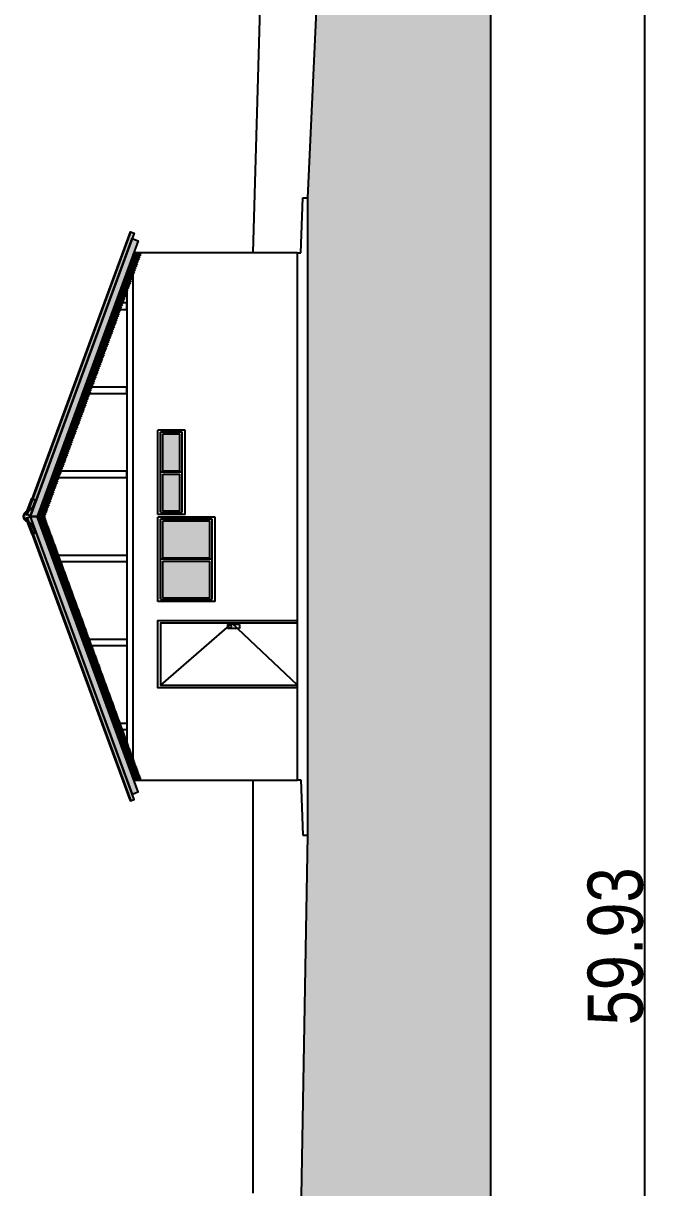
# Model space of a CAD drawing. Header units: inches. Extents: x 203 to 1065, y -1127 to 921.
# Drawn here: x 404.64 to 414.01, y 864.52 to 881.42 of the extents above; entities that cross this region are included whole.
import ezdxf

# ---------------------------------------------------------------- set-up
doc = ezdxf.new("R2010")
doc.units = ezdxf.units.IN
doc.header["$MEASUREMENT"] = 0
doc.header["$PDMODE"] = 35
doc.linetypes.add('CONTINUA', pattern=[0])
for name, color, linetype in [('1-PLATEA', 3, 'Continuous'), ('CORTE MUROS', 4, 'CONTINUA'), ('COTAS', 7, 'Continuous'), ('FACHADA ABERTURAS', 3, 'CONTINUA'), ('FACHADA MUROS', 3, 'CONTINUA'), ('FACHADA TECHO', 3, 'CONTINUA'), ('Vegetación', 102, 'Continuous')]:
    doc.layers.add(name, color=color, linetype=linetype)
doc.styles.add('TECHNICLITE', font='techl___.ttf')
doc.dimstyles.new('1-100', dxfattribs={"dimscale": 0, "dimtxt": 0.09, "dimasz": 0.03, "dimexe": 0.12, "dimexo": 0.2, "dimgap": 0.005, "dimtad": 3, "dimzin": 0, "dimdsep": 46, "dimtxsty": 'TECHNICLITE', "dimblk1": 'COTA', "dimblk2": 'COTA', "dimsah": 1, "dimcen": 2.5, "dimse1": 1, "dimse2": 1, "dimclrd": 7, "dimclre": 7, "dimclrt": 7, "dimadec": 0, "dimazin": 0, "dimtfac": 1, "dimtdec": 6, "dimtmove": 2, "dimatfit": 3, "dimldrblk": 'COTA', "dimfxl": 1, "dimtolj": 1, "dimtzin": 0, "dimarcsym": 0})

# ---------------------------------------------------------------- blocks, each defined once
blk = doc.blocks.new('COTA')
h = blk.add_hatch(color=256)
edge = h.paths.add_edge_path()
edge.add_arc((0, 0), 0.5, 0, 360)
for p, q in [((0, 2), (0, -2)), ((-1.5, 0), (1.5, 0))]:
    blk.add_line(p, q)
blk.add_circle((0, 0), 0.5)
blk = doc.blocks.new('*D50')
at = {"layer": 'COTAS', "color": 7, "lineweight": -2, "transparency": 16777216}
blk.add_line((413.655, 838.236), (413.655, 897.809), dxfattribs=at)
at = {"layer": 'Defpoints', "color": 0, "transparency": 16777216}
for p in [(411.416, 897.989), (413.655, 897.989), (411.416, 838.056)]:
    blk.add_point(p, dxfattribs=at)
at = {"layer": 'COTAS', "color": 7, "lineweight": -2, "transparency": 16777216, "xscale": 0.18, "yscale": 0.18, "zscale": 0.18}
for p, rotation in [((413.655, 897.989), 90), ((413.655, 838.056), 270)]:
    blk.add_blockref('COTA', p, dxfattribs=dict(at, rotation=rotation))
at = {"layer": 'COTAS', "color": 7, "transparency": 16777216, "insert": (413.23, 868.023), "char_height": 0.8, "attachment_point": 5, "rotation": 90, "style": 'TECHNICLITE'}
blk.add_mtext('\\A1;59.93', dxfattribs=at)

msp = doc.modelspace()

# ---------------------------------------------------------------- hatches: boundary and pattern name
at = {"linetype": 'ByBlock', "true_color": 0x139b48}
h = msp.add_hatch(color=114, dxfattribs=at)
h.dxf.hatch_style = 1
h.paths.add_polyline_path([(411.416, 897.989), (409.416, 897.989), (409.066, 894.615), (409.066, 885.367), (408.766, 878.887), (408.766, 869.639), (408.436, 851.093), (408.436, 839.317), (408.166, 838.056), (411.416, 838.056)])
at = {"layer": 'FACHADA ABERTURAS'}
for points in [[(406.911, 874.923), (406.911, 875.46), (406.664, 875.46), (406.664, 874.923)], [(406.911, 874.342), (406.911, 874.874), (406.664, 874.874), (406.664, 874.342)], [(407.346, 873.661), (407.346, 874.198), (406.664, 874.198), (406.664, 873.661)], [(407.346, 873.612), (406.664, 873.612), (406.664, 873.08), (407.346, 873.08)]]:
    msp.add_hatch(color=252, dxfattribs=at).paths.add_polyline_path(points)
at = {"layer": 'FACHADA MUROS'}
h = msp.add_hatch(color=251, dxfattribs=at)
h.dxf.hatch_style = 1
h.paths.add_polyline_path([(404.841, 874.263), (404.739, 874.263), (406.217, 870.231), (406.306, 870.264)])
h.paths.add_polyline_path([(404.739, 874.263), (404.841, 874.263), (406.306, 878.262), (406.217, 878.295)])
h.paths.add_polyline_path([(404.742, 874.256), (404.696, 874.239), (404.713, 874.193), (404.775, 874.134), (404.787, 874.1), (404.815, 874.025), (404.779, 874.011), (406.199, 870.136), (406.245, 870.152)])
h.paths.add_polyline_path([(404.782, 874.098, 0.111113), (404.763, 874.127), (404.722, 874.167), (404.779, 874.011), (404.81, 874.023)], flags=16)
h.paths.add_polyline_path([(404.713, 874.193), (404.718, 874.178), (404.764, 874.135, -0.123776), (404.787, 874.1), (404.775, 874.134)], flags=17)
h.paths.add_polyline_path([(404.767, 874.007), (404.772, 874.009), (404.709, 874.18), (404.7, 874.188)], flags=17)
h.paths.add_polyline_path([(404.775, 874.392), (404.787, 874.425, -0.123776), (404.764, 874.391), (404.698, 874.328, 0.809784), (404.698, 874.197), (404.705, 874.191), (404.7, 874.205, -0.807615), (404.7, 874.32)], flags=0)
h.paths.add_polyline_path([(404.705, 874.191), (404.709, 874.18), (404.722, 874.167), (404.718, 874.178)], flags=16)
h.paths.add_polyline_path([(404.7, 874.188), (404.697, 874.191, -0.017123), (404.692, 874.192), (404.762, 874.005), (404.767, 874.007)], flags=16)
h.paths.add_polyline_path([(406.192, 870.133), (406.199, 870.136), (404.779, 874.011), (404.772, 874.009)], flags=17)
h.paths.add_polyline_path([(404.696, 874.239), (404.688, 874.236), (406.192, 870.133), (406.199, 870.136)])
h.paths.add_polyline_path([(404.7, 874.32), (404.705, 874.335), (404.698, 874.328, 0.809784), (404.698, 874.197), (404.764, 874.135, -0.123776), (404.787, 874.1), (404.775, 874.134), (404.7, 874.205, -0.807615)], flags=0)
h.paths.add_polyline_path([(404.697, 874.191), (404.763, 874.127, -0.111113), (404.782, 874.098), (404.81, 874.023), (404.815, 874.025), (404.787, 874.1, 0.123776), (404.764, 874.135), (404.698, 874.197, -0.809784), (404.698, 874.328), (404.705, 874.335), (404.709, 874.346), (404.697, 874.334, 0.809784)], flags=0)
h.paths.add_polyline_path([(404.7, 874.205), (404.775, 874.134), (404.787, 874.1), (404.815, 874.025), (404.762, 874.005), (404.692, 874.192, -0.754596), (404.692, 874.333), (404.762, 874.521), (404.772, 874.517), (406.192, 878.393), (406.199, 878.39), (404.779, 874.514), (404.815, 874.501), (404.787, 874.425), (404.775, 874.392), (404.713, 874.332), (404.696, 874.286), (404.688, 874.289), (404.7, 874.32, 0.807615)])
h.paths.add_polyline_path([(404.709, 874.346), (404.705, 874.335), (404.718, 874.347), (404.722, 874.359)], flags=16)
h.paths.add_polyline_path([(404.722, 874.359), (404.779, 874.514), (404.772, 874.517), (404.709, 874.346)], flags=16)
h.paths.add_polyline_path([(404.7, 874.337), (404.709, 874.346), (404.772, 874.517), (404.767, 874.518)], flags=16)
h.paths.add_polyline_path([(404.692, 874.333, -0.017123), (404.697, 874.334), (404.7, 874.337), (404.767, 874.518), (404.762, 874.521)], flags=17)
h.paths.add_polyline_path([(404.688, 874.289), (404.696, 874.286), (404.713, 874.332), (404.7, 874.32)], flags=0)
h.paths.add_polyline_path([(404.696, 874.286), (404.742, 874.27), (406.245, 878.373), (406.199, 878.39), (404.779, 874.514), (404.815, 874.501), (404.787, 874.425), (404.775, 874.392), (404.713, 874.332)])
h.paths.add_polyline_path([(404.775, 874.392), (404.787, 874.425, -0.123776), (404.764, 874.391), (404.698, 874.328, 0.809784), (404.698, 874.197), (404.764, 874.135, -0.123776), (404.787, 874.1), (404.775, 874.134), (404.7, 874.205, -0.809784), (404.7, 874.32)], flags=16)
h.paths.add_polyline_path([(404.697, 874.334, 0.809784), (404.697, 874.191), (404.763, 874.127, -0.111113), (404.782, 874.098), (404.81, 874.023), (404.815, 874.025), (404.787, 874.1, 0.123776), (404.764, 874.135), (404.698, 874.197, -0.809784), (404.698, 874.328), (404.764, 874.391, 0.123776), (404.787, 874.425), (404.815, 874.501), (404.81, 874.503), (404.782, 874.427, -0.111113), (404.763, 874.398)], flags=16)
h.paths.add_polyline_path([(404.772, 874.517), (404.779, 874.514), (406.199, 878.39), (406.192, 878.393)], flags=17)
h.paths.add_polyline_path([(404.81, 874.503), (404.779, 874.514), (404.722, 874.359), (404.763, 874.398, 0.111113), (404.782, 874.427)], flags=17)
h = msp.add_hatch(dxfattribs=at)
h.set_pattern_fill('JIS_WOOD', color=252, scale=0.02, angle=360)
h.set_pattern_definition([(45, (1177.980286, -1343.725494), (-0.00999999998, 0.00999999998), [])])
h.paths.add_polyline_path([(404.841, 874.263), (406.243, 870.435), (406.358, 870.435), (404.956, 874.263), (406.358, 878.091), (406.243, 878.091)])

# ---------------------------------------------------------------- linework, layer by layer
at = {"layer": '1-PLATEA', "color": 4}
for p, q in [((408.666, 878.087), (408.696, 878.887)), ((408.696, 878.887), (408.766, 878.887)), ((408.766, 869.639), (408.766, 878.887)), ((408.616, 878.087), (408.646, 878.087)), ((408.616, 870.439), (408.616, 878.087)), ((408.616, 878.087), (408.666, 878.087)), ((408.616, 870.439), (408.666, 870.439)), ((408.666, 870.439), (408.696, 869.639)), ((408.696, 869.639), (408.766, 869.639))]:
    msp.add_line(p, q, dxfattribs=at)
at = {"layer": 'CORTE MUROS'}
for p, q in [((406.243, 878.091), (408.616, 878.091)), ((406.243, 870.435), (408.616, 870.435))]:
    msp.add_line(p, q, dxfattribs=at)
for points in [[(404.739, 874.263), (406.217, 878.295), (406.306, 878.262), (404.841, 874.263), (404.739, 874.263)], [(406.235, 870.458), (406.235, 878.068)], [(404.761, 874.263), (404.862, 874.263), (406.14, 877.75), (406.14, 877.808)], [(406.14, 877.808), (406.14, 870.717)], [(405.997, 877.36), (405.962, 877.265), (406.14, 877.265), (406.14, 877.36), (405.997, 877.36)], [(405.55, 876.14), (405.515, 876.045), (406.14, 876.045), (406.14, 876.14), (405.55, 876.14)], [(405.103, 874.92), (405.068, 874.825), (406.14, 874.825), (406.14, 874.92), (405.103, 874.92)], [(404.761, 874.263), (404.862, 874.263), (406.14, 870.775), (406.14, 870.717)], [(405.103, 873.605), (405.068, 873.7), (406.14, 873.7), (406.14, 873.605), (405.103, 873.605)], [(405.55, 872.385), (405.515, 872.48), (406.14, 872.48), (406.14, 872.385), (405.55, 872.385)], [(405.997, 871.165), (405.962, 871.26), (406.14, 871.26), (406.14, 871.165), (405.997, 871.165)]]:
    msp.add_lwpolyline(points, dxfattribs=at)
at = {"layer": 'FACHADA ABERTURAS'}
for p, q in [((406.985, 875.514), (406.59, 875.514)), ((406.59, 874.292), (406.59, 875.514)), ((406.985, 874.292), (406.985, 875.514)), ((406.63, 874.322), (406.63, 875.484)), ((406.945, 875.484), (406.63, 875.484)), ((406.664, 874.923), (406.664, 875.46)), ((406.664, 875.46), (406.911, 875.46)), ((406.911, 874.923), (406.911, 875.46)), ((406.945, 874.322), (406.945, 875.484)), ((406.63, 874.908), (406.945, 874.908)), ((406.664, 874.923), (406.911, 874.923)), ((406.664, 874.342), (406.664, 874.874)), ((406.664, 874.874), (406.911, 874.874)), ((406.911, 874.342), (406.911, 874.874)), ((406.63, 874.322), (406.945, 874.322)), ((406.664, 874.342), (406.911, 874.342)), ((406.985, 874.292), (406.59, 874.292)), ((407.42, 874.252), (406.59, 874.252)), ((406.59, 873.03), (406.59, 874.252)), ((406.63, 873.06), (406.63, 874.222)), ((407.38, 874.222), (406.63, 874.222)), ((406.664, 873.661), (406.664, 874.198)), ((406.664, 874.198), (407.346, 874.198)), ((407.346, 873.661), (407.346, 874.198)), ((407.38, 873.06), (407.38, 874.222)), ((407.42, 873.03), (407.42, 874.252)), ((406.63, 873.646), (407.38, 873.646)), ((406.664, 873.661), (407.346, 873.661)), ((406.664, 873.08), (406.664, 873.612)), ((406.664, 873.612), (407.346, 873.612)), ((407.346, 873.08), (407.346, 873.612)), ((407.42, 873.03), (406.59, 873.03)), ((406.63, 873.06), (407.38, 873.06)), ((406.664, 873.08), (407.346, 873.08)), ((407.6, 872.694), (407.6, 872.637)), ((407.775, 872.694), (407.6, 872.694)), ((407.775, 872.637), (407.6, 872.637)), ((407.775, 872.694), (407.775, 872.637))]:
    msp.add_line(p, q, dxfattribs=at)
for points in [[(408.616, 871.774), (406.59, 871.774), (406.59, 872.754), (408.616, 872.754)], [(408.616, 872.714), (406.63, 872.714), (406.63, 871.814), (408.616, 871.814)], [(408.616, 871.814), (407.664, 872.714), (406.63, 871.814)]]:
    msp.add_lwpolyline(points, dxfattribs=at)
msp.add_circle((407.631, 872.665), 0.025, dxfattribs=at)
at = {"layer": 'FACHADA TECHO'}
for points in [[(404.688, 874.289), (406.192, 878.393), (406.245, 878.373), (404.742, 874.27)], [(406.192, 878.393), (404.688, 874.289), (404.696, 874.286), (406.199, 878.39)], [(404.688, 874.236), (406.192, 870.133), (406.245, 870.152), (404.742, 874.256)], [(406.192, 870.133), (404.688, 874.236), (404.696, 874.239), (406.199, 870.136)]]:
    msp.add_lwpolyline(points, close=True, dxfattribs=at)
for points in [[(404.692, 874.333), (404.762, 874.521), (404.815, 874.501), (404.775, 874.392), (404.7, 874.32)], [(404.697, 874.331), (404.765, 874.514), (404.809, 874.498), (404.771, 874.395), (404.697, 874.324)], [(404.692, 874.192), (404.762, 874.005), (404.815, 874.025), (404.775, 874.134), (404.7, 874.205)], [(404.697, 874.194), (404.765, 874.011), (404.809, 874.028), (404.771, 874.131), (404.697, 874.201)], [(404.739, 874.263), (406.217, 870.231), (406.306, 870.264), (404.841, 874.263), (404.739, 874.263)]]:
    msp.add_lwpolyline(points, dxfattribs=at)
for radius, start, end in [(0.073, 105.9239, 254.0761), (0.059, 102.3006, 257.6994)]:
    msp.add_arc((404.712, 874.263), radius, start, end, dxfattribs=at)
at = {"layer": 'Vegetación', "linetype": 'ByBlock'}
for p, q in [((411.416, 897.989), (411.416, 838.056)), ((407.974, 878.091), (408.203, 886.163)), ((408.766, 878.887), (409.066, 885.367)), ((407.974, 864.441), (407.974, 870.435)), ((408.436, 851.093), (408.766, 869.639))]:
    msp.add_line(p, q, dxfattribs=at)

# ---------------------------------------------------------------- dimensions: what is measured, and where the dimension line sits
at = {"layer": 'COTAS'}
dim = msp.add_linear_dim(base=(413.655, 897.989), p1=(411.416, 838.056), p2=(411.416, 897.989), angle=90, dimstyle='1-100', override={"dimscale": 1, "dimtxt": 0.8, "dimasz": 0.18}, dxfattribs=at)
dim.commit()
dim.dimension.update_dxf_attribs({"geometry": '*D50', "text_midpoint": (413.23, 868.023)})

doc.saveas('drawing.dxf')
